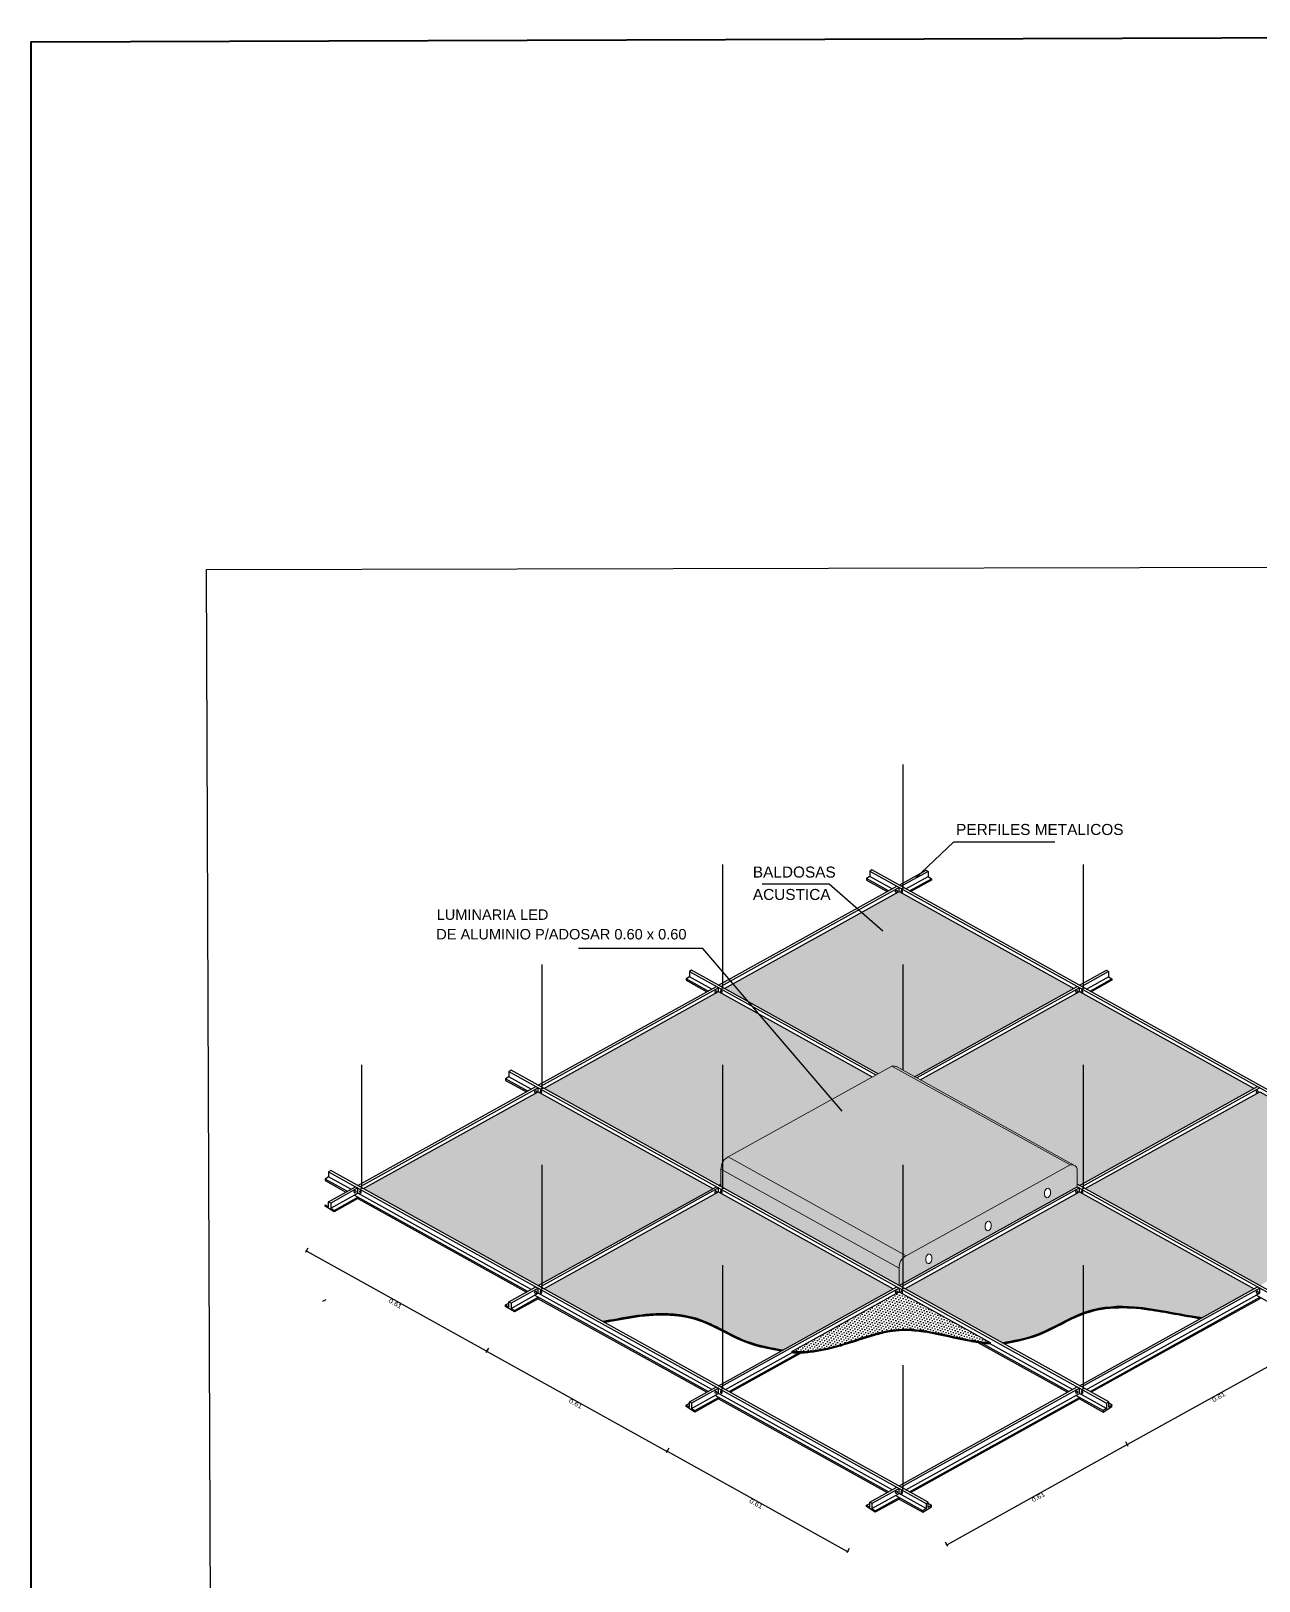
# Model space of a CAD drawing. Header units: inches. Extents: x 1693 to 10990, y 1878 to 5055.
# Drawn here: x 10488.2 to 10602, y 4135.8 to 4279.5 of the extents above; entities that cross this region are included whole.
import ezdxf

# ---------------------------------------------------------------- set-up
doc = ezdxf.new("R2010")
doc.units = ezdxf.units.IN
doc.header["$PDMODE"] = 1
doc.layers.add('ALUMINIO', color=7, linetype='Continuous', lineweight=30, true_color=0xd1d1d1)
doc.layers.add('CAJA DE ACOMETIDA', color=2, linetype='Continuous')
for name, color, linetype, lineweight in [('COTAS', 34, 'Continuous', 5), ('Luminaria', 9, 'Continuous', 9), ('MUROS-05', 7, 'Continuous', 40), ('Suspensores', 73, 'Continuous', 30)]:
    doc.layers.add(name, color=color, linetype=linetype, lineweight=lineweight)
doc.styles.add('A-2', font='arial.ttf')
doc.styles.add('ARIAL', font='arial.ttf', dxfattribs={"width": 1.2, "height": 0.4})
doc.styles.get("Standard").update_dxf_attribs({"font": 'arial.ttf'})
doc.dimstyles.new('COT-1-D', dxfattribs={"dimtxt": 0.18, "dimasz": 0.075, "dimexe": 0.1, "dimexo": 0.1, "dimgap": 0.09, "dimtad": 0, "dimdec": 3, "dimlfac": 0.5, "dimdsep": 46, "dimtxsty": 'A-2', "dimcen": 0.09, "dimclrd": 256, "dimclre": 256, "dimclrt": 256, "dimadec": 0, "dimazin": 0, "dimtfac": 1, "dimtdec": 4, "dimtofl": 0, "dimtmove": 2, "dimatfit": 3, "dimfxl": 1, "dimtolj": 1, "dimtzin": 0, "dimarcsym": 0})
doc.dimstyles.new('HUANDO', dxfattribs={"dimtxt": 0.08, "dimasz": 0.07, "dimexe": 0.07, "dimexo": 0.1, "dimgap": 0.05, "dimtad": 1, "dimzin": 4, "dimdsep": 46, "dimtxsty": 'Standard', "dimblk": 'ARCHTICK', "dimcen": 0, "dimclrd": 142, "dimclre": 142, "dimclrt": 44, "dimadec": 0, "dimazin": 0, "dimtfac": 1, "dimtix": 1, "dimtofl": 0, "dimtmove": 0, "dimatfit": 0, "dimfxl": 0.25, "dimfxlon": 1, "dimtolj": 1, "dimtzin": 0, "dimarcsym": 0})
pattern_1 = [(45, (7731.95104, 4262.665), (-0.084544768, 0.253634304), [0, -0.239128715])]
pattern_2 = [(90, (7731.95104, 4262.66499), (-0.0797095716, 0), [])]

# ---------------------------------------------------------------- blocks, each defined once
blk = doc.blocks.new('_Origin')
at = {"color": 0, "linetype": 'ByBlock', "lineweight": -2}
blk.add_line((0, 0), (-1, 0), dxfattribs=at)
blk.add_circle((0, 0), 0.5, dxfattribs=at)
blk = doc.blocks.new('*D657')
at = {"layer": 'COTAS', "color": 142, "lineweight": -2, "transparency": 16777216}
for p, q in [((10606.36, 4158), (10606.59, 4157.6)), ((10589.84, 4148.48), (10606.46, 4157.7)), ((10589.64, 4148.72), (10589.86, 4148.31))]:
    blk.add_line(p, q, dxfattribs=at)
at = {"layer": 'Defpoints', "color": 0, "transparency": 16777216}
for p in [(10604.7, 4161), (10606.52, 4157.73), (10587.97, 4151.72)]:
    blk.add_point(p, dxfattribs=at)
at = {"layer": 'COTAS', "color": 142, "lineweight": -2, "transparency": 16777216, "xscale": 0.0625, "yscale": 0.0625, "zscale": 0.0625}
for p, rotation in [((10606.52, 4157.73), 29.02659146103085), ((10589.79, 4148.44), 209.0265914610308)]:
    blk.add_blockref('_Origin', p, dxfattribs=dict(at, rotation=rotation))
at = {"layer": 'COTAS', "color": 44, "transparency": 16777216, "insert": (10598.28, 4152.85), "char_height": 0.4, "attachment_point": 5, "rotation": 29.0266, "style": 'ARIAL'}
blk.add_mtext('\\A1;0.61', dxfattribs=at)
blk = doc.blocks.new('*D654')
at = {"layer": 'COTAS', "color": 142, "lineweight": -2, "transparency": 16777216}
for p, q in [((10547.29, 4148.1), (10547.06, 4147.69)), ((10547.19, 4147.79), (10563.81, 4138.57)), ((10564.02, 4138.82), (10563.79, 4138.41))]:
    blk.add_line(p, q, dxfattribs=at)
at = {"layer": 'Defpoints', "color": 0, "transparency": 16777216}
for p in [(10549.3, 4151.72), (10566.03, 4142.44), (10563.86, 4138.54)]:
    blk.add_point(p, dxfattribs=at)
at = {"layer": 'COTAS', "color": 142, "lineweight": -2, "transparency": 16777216, "xscale": 0.0625, "yscale": 0.0625, "zscale": 0.0625}
for p, rotation in [((10547.14, 4147.82), 150.9734085389681), ((10563.86, 4138.54), 330.9734085389682)]:
    blk.add_blockref('_Origin', p, dxfattribs=dict(at, rotation=rotation))
at = {"layer": 'COTAS', "color": 44, "transparency": 16777216, "insert": (10555.37, 4142.95), "char_height": 0.4, "attachment_point": 5, "rotation": 330.9734, "style": 'ARIAL'}
blk.add_mtext('\\A1;0.61', dxfattribs=at)
blk = doc.blocks.new('*D646')
at = {"layer": 'COTAS', "color": 142, "lineweight": -2, "transparency": 16777216}
for p, q in [((10530.56, 4157.38), (10530.34, 4156.98)), ((10530.46, 4157.08), (10547.08, 4147.85)), ((10547.29, 4148.1), (10547.06, 4147.69))]:
    blk.add_line(p, q, dxfattribs=at)
at = {"layer": 'Defpoints', "color": 0, "transparency": 16777216}
for p in [(10532.57, 4161), (10549.3, 4151.72), (10547.14, 4147.82)]:
    blk.add_point(p, dxfattribs=at)
at = {"layer": 'COTAS', "color": 142, "lineweight": -2, "transparency": 16777216, "xscale": 0.0625, "yscale": 0.0625, "zscale": 0.0625}
for p, rotation in [((10530.41, 4157.11), 150.9734085389797), ((10547.14, 4147.82), 330.9734085389797)]:
    blk.add_blockref('_Origin', p, dxfattribs=dict(at, rotation=rotation))
at = {"layer": 'COTAS', "color": 44, "transparency": 16777216, "insert": (10538.64, 4152.23), "char_height": 0.4, "attachment_point": 5, "rotation": 330.9734, "style": 'ARIAL'}
blk.add_mtext('\\A1;0.61', dxfattribs=at)
blk = doc.blocks.new('*D647')
at = {"layer": 'COTAS', "color": 142, "lineweight": -2, "transparency": 16777216}
for p, q in [((10513.83, 4166.66), (10513.61, 4166.26)), ((10513.74, 4166.36), (10530.35, 4157.14)), ((10530.56, 4157.38), (10530.34, 4156.98))]:
    blk.add_line(p, q, dxfattribs=at)
at = {"layer": 'Defpoints', "color": 0, "transparency": 16777216}
for p in [(10515.84, 4170.28), (10532.57, 4161), (10530.41, 4157.11)]:
    blk.add_point(p, dxfattribs=at)
at = {"layer": 'COTAS', "color": 142, "lineweight": -2, "transparency": 16777216, "xscale": 0.0625, "yscale": 0.0625, "zscale": 0.0625}
for p, rotation in [((10513.68, 4166.39), 150.9734085389501), ((10530.41, 4157.11), 330.9734085389501)]:
    blk.add_blockref('_Origin', p, dxfattribs=dict(at, rotation=rotation))
at = {"layer": 'COTAS', "color": 44, "transparency": 16777216, "insert": (10521.92, 4161.51), "char_height": 0.4, "attachment_point": 5, "rotation": 330.9734, "style": 'ARIAL'}
blk.add_mtext('\\A1;0.61', dxfattribs=at)
blk = doc.blocks.new('*D648')
at = {"layer": 'COTAS', "color": 142, "lineweight": -2, "transparency": 16777216}
for p, q in [((10573.12, 4139.19), (10589.73, 4148.41)), ((10589.64, 4148.72), (10589.86, 4148.31)), ((10572.91, 4139.44), (10573.13, 4139.03))]:
    blk.add_line(p, q, dxfattribs=at)
at = {"layer": 'Defpoints', "color": 0, "transparency": 16777216}
for p in [(10587.97, 4151.72), (10589.79, 4148.44), (10571.25, 4142.43)]:
    blk.add_point(p, dxfattribs=at)
at = {"layer": 'COTAS', "color": 142, "lineweight": -2, "transparency": 16777216, "xscale": 0.0625, "yscale": 0.0625, "zscale": 0.0625}
for p, rotation in [((10589.79, 4148.44), 29.02659146100123), ((10573.06, 4139.16), 209.0265914610012)]:
    blk.add_blockref('_Origin', p, dxfattribs=dict(at, rotation=rotation))
at = {"layer": 'COTAS', "color": 44, "transparency": 16777216, "insert": (10581.55, 4143.57), "char_height": 0.4, "attachment_point": 5, "rotation": 29.0266, "style": 'ARIAL'}
blk.add_mtext('\\A1;0.61', dxfattribs=at)

msp = doc.modelspace()

# ---------------------------------------------------------------- hatches: boundary and pattern name
at = {"layer": 'ALUMINIO', "lineweight": 25, "true_color": 0xd7ebd2}
h = msp.add_hatch(dxfattribs=at)
h.set_pattern_fill('DOTS', color=254, scale=3.826059, angle=45, style=0)
h.set_pattern_definition(pattern_1)
h.paths.add_polyline_path([(10566.691, 4182.826), (10567.968, 4183.535), (10568, 4183.537), (10568.032, 4183.538), (10568.064, 4183.538), (10568.095, 4183.538), (10568.127, 4183.538), (10568.158, 4183.537), (10568.188, 4183.534), (10568.219, 4183.531), (10568.249, 4183.527), (10568.279, 4183.521), (10568.308, 4183.513), (10568.337, 4183.504), (10568.365, 4183.493), (10568.392, 4183.48), (10570.078, 4182.545), (10584.833, 4190.733), (10568.638, 4199.72), (10552.44, 4190.734)])
h = msp.add_hatch(dxfattribs=at)
h.set_pattern_fill('DOTS', color=254, scale=3.826059, angle=45, style=0)
h.set_pattern_definition(pattern_1)
h.paths.add_polyline_path([(10552.118, 4172.578), (10552.118, 4173.974), (10552.123, 4174.024), (10552.129, 4174.075), (10552.135, 4174.125), (10552.142, 4174.175), (10552.149, 4174.225), (10552.157, 4174.274), (10552.167, 4174.323), (10552.178, 4174.371), (10552.19, 4174.419), (10552.204, 4174.466), (10552.22, 4174.512), (10552.238, 4174.558), (10552.259, 4174.602), (10552.282, 4174.646), (10552.307, 4174.688), (10552.335, 4174.729), (10552.365, 4174.769), (10552.397, 4174.808), (10552.431, 4174.845), (10552.466, 4174.88), (10552.503, 4174.914), (10552.541, 4174.946), (10552.58, 4174.976), (10552.621, 4175.005), (10552.662, 4175.033), (10552.703, 4175.06), (10552.745, 4175.086), (10552.787, 4175.111), (10566.159, 4182.531), (10551.911, 4190.438), (10535.713, 4181.452), (10551.911, 4172.463)])
h = msp.add_hatch(dxfattribs=at)
h.set_pattern_fill('DOTS', color=254, scale=3.826059, angle=45, style=0)
h.set_pattern_definition([(45, (10570.60802, 4172.46348), (-0.0845448, 0.2536343), [0, -0.2391287])])
edge = h.paths.add_edge_path()
edge.add_line((10585.365, 4190.438), (10570.608, 4182.251))
edge.add_line((10570.608, 4182.251), (10584.912, 4174.313))
edge.add_spline(control_points=[(10584.912, 4174.313), (10584.983, 4174.276), (10585.097, 4174.173), (10585.139, 4174.035), (10585.158, 4173.974)], knot_values=[0.0134256, 0.0134256, 0.0134256, 0.0134256, 0.0209021, 0.0268722, 0.0268722, 0.0268722, 0.0268722], degree=3, periodic=0)
edge.add_line((10585.158, 4173.974), (10585.158, 4172.578))
edge.add_line((10585.158, 4172.578), (10585.365, 4172.463))
edge.add_line((10585.365, 4172.463), (10601.561, 4181.451))
edge.add_line((10601.561, 4181.451), (10585.365, 4190.438))
at = {"layer": 'ALUMINIO', "true_color": 0xd7ebd2}
h = msp.add_hatch(color=254, dxfattribs=at)
h.set_gradient(color1=(175, 182, 165), one_color=1, tint=1, name='HEMISPHERICAL')
h.paths.add_polyline_path([(10569.308, 4165.944), (10584.489, 4174.368), (10567.968, 4183.535), (10552.787, 4175.111)])
h = msp.add_hatch(color=254, dxfattribs=at)
h.set_gradient(color1=(147, 156, 134), color2=(220, 223, 216), rotation=45, one_color=1, tint=0.86, name='INVCYLINDER')
edge = h.paths.add_edge_path()
edge.add_spline(control_points=[(10568.392, 4183.48), (10568.39, 4183.482), (10568.262, 4183.546), (10568.114, 4183.541), (10567.968, 4183.535)], knot_values=[0, 0, 0, 0, 0.0002877, 0.0134256, 0.0134256, 0.0134256, 0.0134256], degree=3, periodic=0)
edge.add_line((10567.968, 4183.535), (10584.489, 4174.368))
edge.add_spline(control_points=[(10584.489, 4174.368), (10584.634, 4174.373), (10584.783, 4174.378), (10584.91, 4174.314), (10584.912, 4174.313)], knot_values=[0, 0, 0, 0, 0.0131379, 0.0134256, 0.0134256, 0.0134256, 0.0134256], degree=3, periodic=0)
edge.add_line((10584.912, 4174.313), (10568.392, 4183.48))
at = {"layer": 'ALUMINIO', "lineweight": 25, "true_color": 0xd7ebd2}
h = msp.add_hatch(dxfattribs=at)
h.set_pattern_fill('DOTS', color=254, scale=3.826059, angle=45, style=0)
h.set_pattern_definition(pattern_1)
h.paths.add_polyline_path([(10535.183, 4163.181), (10551.379, 4172.168), (10535.183, 4181.155), (10518.986, 4172.169)])
h = msp.add_hatch(dxfattribs=at)
h.set_pattern_fill('DOTS', color=254, scale=3.826059, angle=45, style=0)
h.set_pattern_definition(pattern_1)
h.paths.add_polyline_path([(10602.093, 4163.181), (10618.288, 4172.168), (10602.093, 4181.155), (10585.895, 4172.169)])
at = {"layer": 'ALUMINIO', "true_color": 0xd7ebd2}
h = msp.add_hatch(color=254, dxfattribs=at)
h.set_gradient(color1=(147, 156, 134), color2=(220, 223, 216), rotation=135, one_color=1, tint=0.86, name='CURVED')
edge = h.paths.add_edge_path()
edge.add_spline(control_points=[(10552.261, 4174.607), (10552.165, 4174.415), (10552.142, 4174.195), (10552.118, 4173.974)], knot_values=[0, 0, 0, 0, 0.0203275, 0.0203275, 0.0203275, 0.0203275], degree=3, periodic=0)
edge.add_line((10552.118, 4173.974), (10552.261, 4173.894))
edge.add_line((10552.261, 4173.894), (10552.261, 4174.607))
edge = h.paths.add_edge_path()
edge.add_line((10569.308, 4165.944), (10568.989, 4166.121))
edge.add_line((10568.989, 4166.121), (10568.989, 4165.715))
edge.add_spline(control_points=[(10568.989, 4165.715), (10569.012, 4165.738), (10569.112, 4165.825), (10569.223, 4165.893), (10569.308, 4165.944)], knot_values=[0.0311398, 0.0311398, 0.0311398, 0.0311398, 0.0341733, 0.0434519, 0.0434519, 0.0434519, 0.0434519], degree=3, periodic=0)
edge = h.paths.add_edge_path()
edge.add_spline(control_points=[(10552.787, 4175.111), (10552.703, 4175.06), (10552.498, 4174.935), (10552.33, 4174.741), (10552.263, 4174.611), (10552.261, 4174.607)], knot_values=[0.0203275, 0.0203275, 0.0203275, 0.0203275, 0.0296061, 0.0429601, 0.0434519, 0.0434519, 0.0434519, 0.0434519], degree=3, periodic=0)
edge.add_line((10552.261, 4174.607), (10552.261, 4173.894))
edge.add_line((10552.261, 4173.894), (10568.638, 4164.807))
edge.add_spline(control_points=[(10568.638, 4164.807), (10568.662, 4165.033), (10568.699, 4165.37), (10568.908, 4165.638), (10568.989, 4165.715)], knot_values=[0, 0, 0, 0, 0.0208193, 0.0311398, 0.0311398, 0.0311398, 0.0311398], degree=3, periodic=0)
edge.add_line((10568.989, 4165.715), (10568.989, 4166.121))
edge.add_line((10568.989, 4166.121), (10552.787, 4175.111))
h = msp.add_hatch(color=254, dxfattribs=at)
h.set_gradient(color1=(147, 156, 134), color2=(220, 223, 216), rotation=135, one_color=1, tint=0.86, name='HEMISPHERICAL')
h.paths.add_polyline_path([(10552.261, 4173.894), (10552.261, 4172.269), (10552.365, 4172.211, -0.3183099), (10552.381, 4172.203), (10568.638, 4163.181), (10568.638, 4164.807)], flags=17)
h.paths.add_polyline_path([(10552.261, 4173.894), (10552.261, 4172.269), (10552.365, 4172.211, -0.3183099), (10552.381, 4172.203), (10568.638, 4163.181), (10568.638, 4164.807)], flags=16)
h.paths.add_polyline_path([(10552.118, 4173.974), (10552.118, 4172.348), (10552.365, 4172.211, -0.3183099), (10552.381, 4172.203), (10568.638, 4163.181), (10568.638, 4164.807)])
h = msp.add_hatch(color=254, dxfattribs=at)
h.set_gradient(color1=(147, 156, 134), color2=(220, 223, 216), rotation=45, one_color=1, tint=0.86, name='INVHEMISPHERICAL')
edge = h.paths.add_edge_path()
edge.add_spline(control_points=[(10568.989, 4165.715), (10568.908, 4165.638), (10568.699, 4165.37), (10568.662, 4165.033), (10568.638, 4164.807)], knot_values=[0, 0, 0, 0, 0.0103204, 0.0311398, 0.0311398, 0.0311398, 0.0311398], degree=3, periodic=0)
edge.add_line((10568.638, 4164.807), (10568.638, 4163.181))
edge.add_line((10568.638, 4163.181), (10568.989, 4163.376))
edge.add_line((10568.989, 4163.376), (10568.989, 4165.715))
edge = h.paths.add_edge_path()
edge.add_line((10585.158, 4172.348), (10585.158, 4173.974))
edge.add_spline(control_points=[(10585.158, 4173.974), (10585.139, 4174.035), (10585.097, 4174.173), (10584.983, 4174.276), (10584.912, 4174.313)], knot_values=[0.0134256, 0.0134256, 0.0134256, 0.0134256, 0.0193957, 0.0268722, 0.0268722, 0.0268722, 0.0268722], degree=3, periodic=0)
edge.add_spline(control_points=[(10584.912, 4174.313), (10584.91, 4174.314), (10584.783, 4174.378), (10584.634, 4174.373), (10584.489, 4174.368)], knot_values=[0, 0, 0, 0, 0.0002877, 0.0134256, 0.0134256, 0.0134256, 0.0134256], degree=3, periodic=0)
edge.add_line((10584.489, 4174.368), (10569.308, 4165.944))
edge.add_spline(control_points=[(10569.308, 4165.944), (10569.281, 4165.928), (10569.255, 4165.912), (10569.229, 4165.896)], knot_values=[0.0405512, 0.0405512, 0.0405512, 0.0405512, 0.0434519, 0.0434519, 0.0434519, 0.0434519], degree=3, periodic=0)
edge.add_spline(control_points=[(10569.229, 4165.896), (10569.201, 4165.878), (10569.173, 4165.86), (10569.146, 4165.842)], knot_values=[0.0374577, 0.0374577, 0.0374577, 0.0374577, 0.0405512, 0.0405512, 0.0405512, 0.0405512], degree=3, periodic=0)
edge.add_spline(control_points=[(10569.146, 4165.842), (10569.123, 4165.825), (10569.099, 4165.809), (10569.076, 4165.791)], knot_values=[0.0347499, 0.0347499, 0.0347499, 0.0347499, 0.0374577, 0.0374577, 0.0374577, 0.0374577], degree=3, periodic=0)
edge.add_spline(control_points=[(10569.076, 4165.791), (10569.072, 4165.787), (10569.049, 4165.769), (10569.027, 4165.75), (10569.009, 4165.734)], knot_values=[0.0320251, 0.0320251, 0.0320251, 0.0320251, 0.0326016, 0.0347499, 0.0347499, 0.0347499, 0.0347499], degree=3, periodic=0)
edge.add_spline(control_points=[(10569.009, 4165.734), (10569.002, 4165.728), (10568.995, 4165.722), (10568.989, 4165.715)], knot_values=[0.0311398, 0.0311398, 0.0311398, 0.0311398, 0.0320251, 0.0320251, 0.0320251, 0.0320251], degree=3, periodic=0)
edge.add_line((10568.989, 4165.715), (10568.989, 4163.376))
edge.add_line((10568.989, 4163.376), (10585.158, 4172.348))
edge = h.paths.add_edge_path(flags=16)
edge.add_ellipse((10571.397, 4165.659), major_axis=(0.058, 0.442), ratio=0.6515115, start_angle=0, end_angle=360)
edge = h.paths.add_edge_path(flags=16)
edge.add_ellipse((10576.898, 4168.712), major_axis=(0.058, 0.442), ratio=0.6515115, start_angle=0, end_angle=360)
edge = h.paths.add_edge_path(flags=16)
edge.add_ellipse((10582.4, 4171.765), major_axis=(0.058, 0.442), ratio=0.6515115, start_angle=0, end_angle=360)
at = {"layer": 'ALUMINIO', "lineweight": 25, "true_color": 0xd7ebd2}
h = msp.add_hatch(dxfattribs=at)
h.set_pattern_fill('DOTS', color=254, scale=3.826059, angle=45, style=0)
h.set_pattern_definition(pattern_1)
edge = h.paths.add_edge_path()
edge.add_spline(control_points=[(10541.193, 4159.846), (10541.628, 4159.923), (10543.077, 4160.189), (10545.951, 4160.703), (10550.355, 4160.461), (10553.985, 4157.879), (10556.794, 4157.382), (10557.851, 4157.195)], knot_values=[0, 0, 0, 0, 0.0414441, 0.1383205, 0.2756837, 0.4419279, 0.5422055, 0.5422055, 0.5422055, 0.5422055], degree=3, periodic=0)
edge.add_line((10557.851, 4157.195), (10568.106, 4162.886))
edge.add_line((10568.106, 4162.886), (10551.911, 4171.873))
edge.add_line((10551.911, 4171.873), (10535.713, 4162.887))
edge.add_line((10535.713, 4162.887), (10541.193, 4159.846))
h = msp.add_hatch(dxfattribs=at)
h.set_pattern_fill('DOTS', color=254, scale=3.826059, angle=45, style=0)
h.set_pattern_definition([(45, (10569.1679, 4157.8906), (-0.0845448, 0.2536343), [0, -0.2391287])])
edge = h.paths.add_edge_path()
edge.add_line((10569.168, 4162.887), (10578.172, 4157.891))
edge.add_spline(control_points=[(10578.172, 4157.891), (10579.229, 4158.078), (10582.038, 4158.574), (10585.668, 4161.157), (10590.072, 4161.399), (10593.586, 4160.77), (10595.683, 4160.381), (10596.767, 4160.226)], knot_values=[0, 0, 0, 0, 0.1002776, 0.2665218, 0.403885, 0.5007614, 0.6036308, 0.6036308, 0.6036308, 0.6036308], degree=3, periodic=0)
edge.add_line((10596.767, 4160.226), (10601.561, 4162.886))
edge.add_line((10601.561, 4162.886), (10585.365, 4171.873))
edge.add_line((10585.365, 4171.873), (10569.168, 4162.887))
h = msp.add_hatch(dxfattribs=at)
h.set_pattern_fill('DOTS', color=254, scale=3.826059, angle=45, style=0)
h.set_pattern_definition(pattern_1)
h.paths.add_polyline_path([(10577.027, 4157.912), (10577.075, 4157.909), (10568.636, 4162.592), (10558.708, 4157.082), (10558.759, 4157.078), (10558.902, 4157.07), (10559.044, 4157.064), (10559.187, 4157.061), (10559.331, 4157.06), (10559.474, 4157.062), (10559.618, 4157.065), (10559.762, 4157.071), (10559.906, 4157.079), (10560.05, 4157.089), (10560.195, 4157.102), (10560.34, 4157.116), (10560.485, 4157.132), (10560.63, 4157.15), (10560.775, 4157.17), (10560.92, 4157.191), (10561.065, 4157.215), (10561.21, 4157.24), (10561.356, 4157.266), (10561.501, 4157.294), (10561.647, 4157.324), (10561.792, 4157.355), (10561.938, 4157.387), (10562.083, 4157.42), (10562.229, 4157.455), (10562.374, 4157.491), (10562.519, 4157.528), (10562.664, 4157.566), (10562.809, 4157.605), (10562.954, 4157.645), (10563.099, 4157.686), (10563.244, 4157.728), (10563.388, 4157.771), (10563.533, 4157.814), (10563.677, 4157.858), (10563.821, 4157.902), (10563.964, 4157.947), (10564.108, 4157.993), (10564.251, 4158.039), (10564.394, 4158.085), (10564.536, 4158.131), (10564.679, 4158.178), (10564.821, 4158.225), (10564.963, 4158.271), (10565.105, 4158.318), (10565.247, 4158.364), (10565.388, 4158.41), (10565.529, 4158.455), (10565.671, 4158.5), (10565.812, 4158.544), (10565.953, 4158.587), (10566.093, 4158.63), (10566.234, 4158.672), (10566.375, 4158.712), (10566.515, 4158.751), (10566.656, 4158.79), (10566.797, 4158.826), (10566.937, 4158.862), (10567.078, 4158.896), (10567.218, 4158.928), (10567.359, 4158.958), (10567.499, 4158.987), (10567.64, 4159.014), (10567.781, 4159.038), (10567.921, 4159.061), (10568.062, 4159.081), (10568.203, 4159.099), (10568.344, 4159.115), (10568.485, 4159.128), (10568.627, 4159.138), (10568.768, 4159.146), (10568.91, 4159.152), (10569.051, 4159.155), (10569.193, 4159.156), (10569.335, 4159.155), (10569.477, 4159.152), (10569.619, 4159.147), (10569.762, 4159.14), (10569.904, 4159.131), (10570.047, 4159.12), (10570.19, 4159.107), (10570.332, 4159.093), (10570.475, 4159.077), (10570.618, 4159.059), (10570.762, 4159.041), (10570.905, 4159.02), (10571.048, 4158.999), (10571.192, 4158.976), (10571.336, 4158.952), (10571.48, 4158.927), (10571.624, 4158.902), (10571.768, 4158.875), (10571.912, 4158.847), (10572.056, 4158.819), (10572.2, 4158.789), (10572.345, 4158.76), (10572.49, 4158.729), (10572.634, 4158.698), (10572.779, 4158.667), (10572.924, 4158.635), (10573.069, 4158.604), (10573.215, 4158.571), (10573.36, 4158.539), (10573.505, 4158.507), (10573.651, 4158.475), (10573.797, 4158.443), (10573.942, 4158.411), (10574.088, 4158.379), (10574.234, 4158.348), (10574.38, 4158.317), (10574.526, 4158.287), (10574.673, 4158.257), (10574.819, 4158.227), (10574.966, 4158.199), (10575.112, 4158.171), (10575.259, 4158.144), (10575.406, 4158.118), (10575.553, 4158.093), (10575.7, 4158.069), (10575.847, 4158.046), (10575.994, 4158.024), (10576.142, 4158.004), (10576.289, 4157.985), (10576.437, 4157.967), (10576.584, 4157.951), (10576.732, 4157.936), (10576.879, 4157.923)])
at = {"layer": 'ALUMINIO', "true_color": 0xd7ebd2}
h = msp.add_hatch(dxfattribs=at)
h.set_pattern_fill('LINE', color=254, scale=0.637677, angle=90, style=0)
h.set_pattern_definition(pattern_2)
edge = h.paths.add_edge_path()
edge.add_spline(control_points=[(10585.716, 4160.678), (10584.196, 4160.113), (10581.9, 4158.55), (10579.229, 4158.078), (10578.172, 4157.891)], knot_values=[0, 0, 0, 0, 0.1531004, 0.253378, 0.253378, 0.253378, 0.253378], degree=3, periodic=0)
edge.add_line((10578.172, 4157.891), (10578.344, 4157.795))
edge.add_spline(control_points=[(10578.344, 4157.795), (10579.592, 4158.018), (10580.846, 4158.271), (10583.217, 4159.303), (10584.351, 4160.005), (10585.605, 4160.503), (10585.66, 4160.524), (10585.716, 4160.545)], knot_values=[0.0047543, 0.0047543, 0.0047543, 0.0047543, 0.1231213, 0.1231213, 0.2462426, 0.2462426, 0.251901, 0.251901, 0.251901, 0.251901], degree=3, periodic=0)
edge.add_line((10585.716, 4160.545), (10585.716, 4160.678))
edge = h.paths.add_edge_path()
edge.add_spline(control_points=[(10585.716, 4160.545), (10587.613, 4161.25), (10589.745, 4161.246), (10593.372, 4160.715), (10594.975, 4160.373), (10596.593, 4160.129)], knot_values=[0.251901, 0.251901, 0.251901, 0.251901, 0.4453489, 0.4453489, 0.5986471, 0.5986471, 0.5986471, 0.5986471], degree=3, periodic=0)
edge.add_line((10596.593, 4160.129), (10596.767, 4160.226))
edge.add_spline(control_points=[(10596.767, 4160.226), (10595.683, 4160.381), (10593.586, 4160.77), (10590.072, 4161.399), (10587.351, 4161.249), (10585.846, 4160.726), (10585.716, 4160.678)], knot_values=[0.253378, 0.253378, 0.253378, 0.253378, 0.3562474, 0.4531238, 0.590487, 0.6036308, 0.6036308, 0.6036308, 0.6036308], degree=3, periodic=0)
edge.add_line((10585.716, 4160.678), (10585.716, 4160.545))
h = msp.add_hatch(dxfattribs=at)
h.set_pattern_fill('LINE', color=254, scale=0.637677, angle=90, style=0)
h.set_pattern_definition(pattern_2)
edge = h.paths.add_edge_path()
edge.add_spline(control_points=[(10552.261, 4159.082), (10551.495, 4159.476), (10549.413, 4160.513), (10545.951, 4160.703), (10543.077, 4160.189), (10541.628, 4159.923), (10541.193, 4159.846)], knot_values=[0.1859475, 0.1859475, 0.1859475, 0.1859475, 0.2665218, 0.403885, 0.5007614, 0.5422055, 0.5422055, 0.5422055, 0.5422055], degree=3, periodic=0)
edge.add_line((10541.193, 4159.846), (10541.352, 4159.758))
edge.add_spline(control_points=[(10541.352, 4159.758), (10542.322, 4159.932), (10543.288, 4160.113), (10546.337, 4160.559), (10548.534, 4160.555), (10551.079, 4159.545), (10551.67, 4159.246), (10552.261, 4158.942)], knot_values=[0.1839484, 0.1839484, 0.1839484, 0.1839484, 0.2763399, 0.2763399, 0.4754462, 0.4754462, 0.5377404, 0.5377404, 0.5377404, 0.5377404], degree=3, periodic=0)
edge.add_line((10552.261, 4158.942), (10552.261, 4159.082))
edge = h.paths.add_edge_path()
edge.add_spline(control_points=[(10557.851, 4157.195), (10556.794, 4157.382), (10554.834, 4157.729), (10553.076, 4158.663), (10552.261, 4159.082)], knot_values=[0, 0, 0, 0, 0.1002776, 0.1859475, 0.1859475, 0.1859475, 0.1859475], degree=3, periodic=0)
edge.add_line((10552.261, 4159.082), (10552.261, 4158.942))
edge.add_spline(control_points=[(10552.261, 4158.942), (10552.839, 4158.644), (10553.418, 4158.341), (10555.177, 4157.576), (10556.431, 4157.323), (10557.679, 4157.1)], knot_values=[0.0047543, 0.0047543, 0.0047543, 0.0047543, 0.0655814, 0.0655814, 0.1839484, 0.1839484, 0.1839484, 0.1839484], degree=3, periodic=0)
edge.add_line((10557.679, 4157.1), (10557.851, 4157.195))
h = msp.add_hatch(dxfattribs=at)
h.set_pattern_fill('LINE', color=254, scale=0.637677, angle=90, style=0)
h.set_pattern_definition(pattern_2)
edge = h.paths.add_edge_path()
edge.add_spline(control_points=[(10558.708, 4156.967), (10558.812, 4156.96), (10558.916, 4156.954), (10559.464, 4156.935), (10559.911, 4156.955), (10561.255, 4157.097), (10562.156, 4157.301), (10563.615, 4157.713), (10564.178, 4157.893), (10565.289, 4158.258), (10565.838, 4158.44), (10566.853, 4158.729), (10567.318, 4158.844), (10568.163, 4158.987), (10568.541, 4159.026), (10569.303, 4159.049), (10569.686, 4159.035), (10570.842, 4158.937), (10571.621, 4158.795), (10573.242, 4158.454), (10574.085, 4158.252), (10575.511, 4157.977), (10576.09, 4157.883), (10576.805, 4157.814), (10576.94, 4157.803), (10577.075, 4157.794)], knot_values=[8.6707352, 8.6707352, 8.6707352, 8.6707352, 9.1644365, 9.1644365, 11.2674789, 11.2674789, 15.4735639, 15.4735639, 18.15261, 18.15261, 20.8316562, 20.8316562, 23.1304714, 23.1304714, 25.0017108, 25.0017108, 26.8729502, 26.8729502, 30.615429, 30.615429, 34.5862735, 34.5862735, 37.2661473, 37.2661473, 37.8884997, 37.8884997, 37.8884997, 37.8884997], degree=3, periodic=0)
edge.add_line((10577.075, 4157.794), (10577.075, 4157.909))
edge.add_spline(control_points=[(10577.075, 4157.909), (10576.752, 4157.93), (10573.808, 4158.243), (10569.469, 4159.911), (10563.85, 4157.819), (10560.495, 4156.95), (10558.708, 4157.082)], knot_values=[8.6573218, 8.6573218, 8.6573218, 8.6573218, 10.1636287, 22.3371397, 29.2477883, 37.8768133, 37.8768133, 37.8768133, 37.8768133], degree=3, periodic=0)
edge.add_line((10558.708, 4157.082), (10558.708, 4156.967))

# ---------------------------------------------------------------- linework, layer by layer
at = {"layer": 'ALUMINIO', "color": 9, "true_color": 0xc7c8ca, "elevation": 198180.461}
for points in [[(10565.928, 4201.584), (10565.928, 4201.1), (10565.616, 4200.902), (10565.616, 4200.771), (10567.542, 4199.702)], [(10565.928, 4201.584), (10621.336, 4170.837), (10621.53, 4170.96), (10566.122, 4201.706), (10565.928, 4201.584)], [(10567.994, 4199.953), (10565.928, 4201.1)], [(10568.638, 4200.31), (10571.144, 4201.701), (10571.337, 4201.578)], [(10571.337, 4201.578), (10568.845, 4200.195)], [(10569.282, 4199.953), (10571.337, 4201.094)], [(10571.337, 4201.578), (10571.337, 4201.094), (10571.65, 4200.897), (10571.65, 4200.766), (10569.734, 4199.702)], [(10551.911, 4191.028), (10568.431, 4200.195)], [(10568.638, 4200.08), (10552.118, 4190.913)], [(10552.44, 4190.734), (10568.638, 4199.72), (10584.833, 4190.733)], [(10567.66, 4199.768), (10565.616, 4200.902)], [(10568.638, 4199.72), (10568.638, 4200.08)], [(10569.616, 4199.768), (10571.65, 4200.897)], [(10566.691, 4182.826), (10549.395, 4192.424), (10549.201, 4192.302)], [(10585.365, 4191.028), (10587.871, 4192.418), (10588.065, 4192.296)], [(10549.201, 4192.302), (10549.201, 4191.817), (10548.889, 4191.62), (10548.889, 4191.489), (10550.815, 4190.42)], [(10550.933, 4190.486), (10548.889, 4191.62)], [(10549.201, 4192.302), (10566.483, 4182.711)], [(10551.267, 4190.671), (10549.201, 4191.817)], [(10588.065, 4192.296), (10585.573, 4190.913)], [(10586.009, 4190.671), (10588.065, 4191.812)], [(10586.343, 4190.486), (10588.377, 4191.614)], [(10588.065, 4192.296), (10588.065, 4191.812), (10588.377, 4191.614), (10588.377, 4191.483), (10586.461, 4190.42)], [(10535.183, 4181.746), (10551.703, 4190.913)], [(10551.911, 4190.798), (10535.39, 4181.631)], [(10535.713, 4181.452), (10551.911, 4190.438), (10566.159, 4182.531)], [(10551.911, 4190.438), (10551.911, 4190.798)], [(10570.078, 4182.545), (10585.158, 4190.913)], [(10585.365, 4190.798), (10570.285, 4182.43)], [(10570.608, 4182.251), (10585.365, 4190.438), (10601.561, 4181.451)], [(10585.365, 4190.438), (10585.365, 4190.798)], [(10532.474, 4183.019), (10532.474, 4182.535), (10532.161, 4182.338), (10532.161, 4182.207), (10534.087, 4181.138)], [(10534.206, 4181.203), (10532.161, 4182.338)], [(10532.474, 4183.019), (10587.881, 4152.273), (10588.075, 4152.395), (10532.667, 4183.142), (10532.474, 4183.019)], [(10534.539, 4181.389), (10532.474, 4182.535)], [(10518.456, 4172.463), (10534.976, 4181.631)], [(10535.183, 4181.516), (10518.663, 4172.348)], [(10518.986, 4172.169), (10535.183, 4181.155), (10551.379, 4172.168)], [(10535.183, 4181.155), (10535.183, 4181.516)], [(10585.365, 4172.463), (10601.886, 4181.631)], [(10602.093, 4181.516), (10585.573, 4172.348)], [(10585.895, 4172.169), (10602.093, 4181.155), (10618.288, 4172.168)], [(10515.746, 4173.737), (10515.746, 4173.253), (10515.434, 4173.055), (10515.434, 4172.924), (10517.36, 4171.855)], [(10515.746, 4173.737), (10571.154, 4142.991), (10571.348, 4143.113), (10515.94, 4173.86), (10515.746, 4173.737)], [(10517.478, 4171.921), (10515.434, 4173.055)], [(10517.812, 4172.106), (10515.746, 4173.253)], [(10518.456, 4172.234), (10515.94, 4170.837), (10515.746, 4170.96), (10518.249, 4172.348)], [(10535.183, 4163.181), (10551.703, 4172.348)], [(10551.911, 4172.463), (10552.118, 4172.578)], [(10568.638, 4163.181), (10585.158, 4172.348)], [(10585.158, 4172.348), (10604.609, 4161.555), (10604.802, 4161.678), (10585.158, 4172.578)], [(10515.94, 4170.837), (10515.94, 4170.353), (10516.252, 4170.156), (10516.252, 4170.025), (10515.434, 4170.541), (10515.434, 4170.673), (10515.746, 4170.475), (10515.746, 4170.96)], [(10515.94, 4170.353), (10518.456, 4171.749), (10518.456, 4172.234)], [(10516.252, 4170.156), (10518.456, 4171.379)], [(10518.456, 4171.379), (10518.456, 4171.247), (10516.252, 4170.025)], [(10534.206, 4162.639), (10518.122, 4171.564)], [(10534.539, 4162.824), (10518.456, 4171.749)], [(10518.456, 4171.247), (10534.087, 4162.573)], [(10551.911, 4172.234), (10535.39, 4163.066)], [(10535.713, 4162.887), (10551.911, 4171.873), (10568.106, 4162.886)], [(10551.911, 4171.873), (10551.911, 4172.234)], [(10585.365, 4172.234), (10568.845, 4163.066)], [(10569.168, 4162.887), (10585.365, 4171.873), (10601.561, 4162.886)], [(10585.365, 4171.873), (10585.365, 4172.234)], [(10535.183, 4162.951), (10532.667, 4161.555), (10532.474, 4161.678), (10534.976, 4163.066)], [(10532.667, 4161.071), (10535.183, 4162.467), (10535.183, 4162.951)], [(10550.933, 4153.356), (10534.849, 4162.281)], [(10551.267, 4153.542), (10535.183, 4162.467)], [(10551.911, 4153.899), (10568.431, 4163.066)], [(10568.638, 4162.951), (10552.118, 4153.784)], [(10558.708, 4157.082), (10568.638, 4162.591), (10577.075, 4157.909)], [(10568.638, 4162.951), (10568.638, 4162.591)], [(10585.365, 4153.899), (10601.886, 4163.066)], [(10602.093, 4162.951), (10585.573, 4153.784)], [(10586.009, 4153.542), (10602.093, 4162.467), (10602.093, 4162.951)], [(10604.296, 4160.874), (10601.759, 4162.281)], [(10515.222, 4161.735), (10515.534, 4161.908)], [(10532.667, 4161.555), (10532.667, 4161.071), (10532.98, 4160.874), (10532.98, 4160.742), (10532.161, 4161.259), (10532.161, 4161.39), (10532.474, 4161.193), (10532.474, 4161.678)], [(10532.161, 4161.39), (10532.474, 4161.564)], [(10532.98, 4160.874), (10535.183, 4162.096)], [(10535.183, 4162.096), (10535.183, 4161.965), (10532.98, 4160.742)], [(10535.183, 4161.965), (10550.815, 4153.291)], [(10586.343, 4153.356), (10602.093, 4162.096), (10602.093, 4161.965), (10586.461, 4153.291)], [(10575.932, 4157.917), (10584.27, 4153.291)], [(10552.554, 4153.542), (10558.725, 4156.966)], [(10552.888, 4153.356), (10559.356, 4156.946)], [(10559.6, 4156.95), (10553.006, 4153.291)], [(10558.708, 4157.082), (10558.708, 4156.967)], [(10584.388, 4153.356), (10576.245, 4157.875)], [(10577.075, 4157.909), (10577.075, 4157.794)], [(10584.722, 4153.542), (10577.075, 4157.785)], [(10551.911, 4153.669), (10549.395, 4152.273), (10549.201, 4152.395), (10551.703, 4153.784)], [(10549.395, 4151.788), (10551.911, 4153.184), (10551.911, 4153.669)], [(10568.638, 4144.617), (10585.158, 4153.784)], [(10585.365, 4153.669), (10568.845, 4144.502)], [(10569.282, 4144.259), (10585.365, 4153.184), (10585.365, 4153.669)], [(10549.395, 4152.273), (10549.395, 4151.788), (10549.707, 4151.591), (10549.707, 4151.46), (10548.889, 4151.977), (10548.889, 4152.108), (10549.201, 4151.911), (10549.201, 4152.395)], [(10548.889, 4152.108), (10549.201, 4152.281)], [(10549.707, 4151.591), (10551.911, 4152.814)], [(10551.911, 4152.814), (10551.911, 4152.683), (10549.707, 4151.46)], [(10567.66, 4144.074), (10551.577, 4152.999)], [(10567.994, 4144.259), (10551.911, 4153.184)], [(10551.911, 4152.683), (10567.542, 4144.009)], [(10569.616, 4144.074), (10585.365, 4152.814), (10585.365, 4152.683), (10569.734, 4144.009)], [(10587.569, 4151.591), (10585.032, 4152.999)], [(10587.881, 4151.788), (10585.365, 4153.184)], [(10585.365, 4152.683), (10587.569, 4151.46)], [(10587.881, 4152.273), (10587.881, 4151.788), (10587.569, 4151.591), (10587.569, 4151.46), (10588.377, 4151.972), (10588.387, 4152.108), (10588.075, 4151.911), (10588.075, 4152.395)], [(10588.387, 4152.108), (10588.075, 4152.281)], [(10568.638, 4144.387), (10566.122, 4142.991), (10565.928, 4143.113), (10568.431, 4144.502)], [(10566.122, 4142.506), (10568.638, 4143.902), (10568.638, 4144.387)], [(10570.841, 4142.309), (10568.304, 4143.717)], [(10571.154, 4142.506), (10568.638, 4143.902)], [(10566.122, 4142.991), (10566.122, 4142.506), (10566.435, 4142.309), (10566.435, 4142.178), (10565.616, 4142.695), (10565.616, 4142.826), (10565.928, 4142.628), (10565.928, 4143.113)], [(10565.616, 4142.826), (10565.928, 4142.999)], [(10566.435, 4142.309), (10568.638, 4143.532)], [(10568.638, 4143.532), (10568.638, 4143.401), (10566.435, 4142.178)], [(10568.638, 4143.401), (10570.841, 4142.178)], [(10571.154, 4142.991), (10571.154, 4142.506), (10570.841, 4142.309), (10570.841, 4142.178), (10571.65, 4142.69), (10571.66, 4142.826), (10571.348, 4142.628), (10571.348, 4143.113)], [(10571.66, 4142.826), (10571.348, 4142.999)]]:
    msp.add_lwpolyline(points, dxfattribs=at)
at = {"layer": 'ALUMINIO'}
for centre in [(10568.391, 4199.711, 198180.461), (10551.664, 4190.428, 198180.461), (10585.119, 4190.428, 198180.461), (10534.936, 4181.146, 198180.461), (10601.846, 4181.146, 198180.461), (10518.209, 4171.864, 198180.461), (10551.664, 4171.864, 198180.461), (10585.119, 4171.864, 198180.461), (10534.936, 4162.582, 198180.461), (10568.391, 4162.582, 198180.461), (10601.846, 4162.582, 198180.461), (10551.664, 4153.299, 198180.461), (10585.119, 4153.299, 198180.461), (10568.391, 4144.017, 198180.461)]:
    msp.add_ellipse(centre, major_axis=(-0.012, -0.12), ratio=0.655371, start_param=-1.5707963, end_param=4.712389, dxfattribs=at)
at = {"layer": 'ALUMINIO', "extrusion": (0, 0, -1)}
for centre in [(10568.885, 4199.711, 198180.461), (10552.157, 4190.428, 198180.461), (10585.612, 4190.428, 198180.461), (10535.43, 4181.146, 198180.461), (10518.703, 4171.864, 198180.461), (10552.157, 4171.864, 198180.461), (10585.612, 4171.864, 198180.461), (10535.43, 4162.582, 198180.461), (10568.885, 4162.582, 198180.461), (10552.157, 4153.299, 198180.461), (10585.612, 4153.299, 198180.461), (10568.885, 4144.017, 198180.461)]:
    msp.add_ellipse(centre, major_axis=(0.012, -0.12), ratio=0.655371, start_param=-1.5707963, end_param=4.712389, dxfattribs=at)
at = {"layer": 'ALUMINIO', "color": 254, "true_color": 0xd7ebd2}
for points, knots in [([(10578.172, 4157.891, 198180.461), (10579.229, 4158.078, 198180.461), (10582.038, 4158.574, 198180.461), (10585.668, 4161.157, 198180.461), (10590.072, 4161.399, 198180.461), (10593.586, 4160.77, 198180.461), (10595.683, 4160.381, 198180.461), (10596.767, 4160.226, 198180.461)], [0, 0, 0, 0, 0.10027762, 0.26652184, 0.403885, 0.5007614, 0.60363076, 0.60363076, 0.60363076, 0.60363076]), ([(10578.344, 4157.795, 198180.461), (10579.592, 4158.018, 198180.461), (10580.846, 4158.271, 198180.461), (10583.217, 4159.303, 198180.461), (10584.351, 4160.005, 198180.461), (10587.489, 4161.25, 198180.461), (10589.686, 4161.254, 198180.461), (10593.372, 4160.715, 198180.461), (10594.975, 4160.373, 198180.461), (10596.593, 4160.129, 198180.461)], [0.00475429, 0.00475429, 0.00475429, 0.00475429, 0.12312131, 0.12312131, 0.24624261, 0.24624261, 0.44534889, 0.44534889, 0.59864706, 0.59864706, 0.59864706, 0.59864706]), ([(10557.851, 4157.195, 198180.461), (10556.794, 4157.382, 198180.461), (10553.985, 4157.879, 198180.461), (10550.355, 4160.461, 198180.461), (10545.951, 4160.703, 198180.461), (10543.077, 4160.189, 198180.461), (10541.628, 4159.923, 198180.461), (10541.193, 4159.846, 198180.461)], [0, 0, 0, 0, 0.10027762, 0.26652184, 0.403885, 0.5007614, 0.5422055, 0.5422055, 0.5422055, 0.5422055]), ([(10557.679, 4157.1, 198180.461), (10556.431, 4157.323, 198180.461), (10555.177, 4157.576, 198180.461), (10552.806, 4158.608, 198180.461), (10551.672, 4159.31, 198180.461), (10548.534, 4160.555, 198180.461), (10546.337, 4160.559, 198180.461), (10543.288, 4160.113, 198180.461), (10542.322, 4159.932, 198180.461), (10541.352, 4159.758, 198180.461)], [0.00475429, 0.00475429, 0.00475429, 0.00475429, 0.12312131, 0.12312131, 0.24624261, 0.24624261, 0.44534889, 0.44534889, 0.53774037, 0.53774037, 0.53774037, 0.53774037]), ([(10558.708, 4157.082, 198180.461), (10560.495, 4156.95, 198180.461), (10563.85, 4157.819, 198180.461), (10569.469, 4159.911, 198180.461), (10573.808, 4158.243, 198180.461), (10576.752, 4157.93, 198180.461), (10577.075, 4157.909, 198180.461)], [8.6573218, 8.6573218, 8.6573218, 8.6573218, 17.2863468, 24.1969953, 36.3705063, 37.8768133, 37.8768133, 37.8768133, 37.8768133]), ([(10558.708, 4156.967, 198180.461), (10558.812, 4156.96, 198180.461), (10558.916, 4156.954, 198180.461), (10559.464, 4156.935, 198180.461), (10559.911, 4156.955, 198180.461), (10561.255, 4157.097, 198180.461), (10562.156, 4157.301, 198180.461), (10563.615, 4157.713, 198180.461), (10564.178, 4157.893, 198180.461), (10565.289, 4158.258, 198180.461), (10565.838, 4158.44, 198180.461), (10566.853, 4158.729, 198180.461), (10567.318, 4158.844, 198180.461), (10568.163, 4158.987, 198180.461), (10568.541, 4159.026, 198180.461), (10569.303, 4159.049, 198180.461), (10569.686, 4159.035, 198180.461), (10570.842, 4158.937, 198180.461), (10571.621, 4158.795, 198180.461), (10573.242, 4158.454, 198180.461), (10574.085, 4158.252, 198180.461), (10575.511, 4157.977, 198180.461), (10576.09, 4157.883, 198180.461), (10576.805, 4157.814, 198180.461), (10576.94, 4157.803, 198180.461), (10577.075, 4157.794, 198180.461)], [8.6707352, 8.6707352, 8.6707352, 8.6707352, 9.1644365, 9.1644365, 11.2674789, 11.2674789, 15.4735639, 15.4735639, 18.15261, 18.15261, 20.8316562, 20.8316562, 23.1304714, 23.1304714, 25.0017108, 25.0017108, 26.8729502, 26.8729502, 30.615429, 30.615429, 34.5862735, 34.5862735, 37.2661473, 37.2661473, 37.8884997, 37.8884997, 37.8884997, 37.8884997])]:
    msp.add_open_spline(points, degree=3, knots=knots, dxfattribs=at)
at = {"layer": 'CAJA DE ACOMETIDA', "color": 4, "elevation": 99090.231}
msp.add_lwpolyline([(10504.429, 4229.572), (10763.934, 4230.127), (10763.365, 3900.701), (10505.685, 3900.15)], close=True, dxfattribs=at)
at = {"layer": 'Luminaria', "elevation": 198180.461}
for points in [[(10552.787, 4175.111), (10567.968, 4183.535)], [(10584.489, 4174.368), (10567.968, 4183.535)], [(10584.912, 4174.313), (10568.392, 4183.48)], [(10568.638, 4164.807), (10552.118, 4173.974)], [(10552.118, 4172.348), (10552.118, 4173.974)], [(10569.308, 4165.944), (10552.787, 4175.111)], [(10569.308, 4165.944), (10584.489, 4174.368)], [(10585.158, 4172.348), (10585.158, 4173.974)], [(10568.638, 4163.181), (10568.638, 4164.807)]]:
    msp.add_lwpolyline(points, dxfattribs=at)
at = {"layer": 'Luminaria'}
for centre in [(10582.4, 4171.765, 198180.461), (10576.898, 4168.712, 198180.461), (10571.397, 4165.659, 198180.461)]:
    msp.add_ellipse(centre, major_axis=(0.058, 0.442), ratio=0.6515115, start_param=-4.712389, end_param=1.5707963, dxfattribs=at)
msp.add_open_spline([(10567.968, 4183.535, 198180.461), (10568.114, 4183.541, 198180.461), (10568.271, 4183.546, 198180.461), (10568.404, 4183.474, 198180.461), (10568.414, 4183.468, 198180.461)], degree=3, knots=[0, 0, 0, 0, 0.013137899, 0.014214619, 0.014214619, 0.014214619, 0.014214619], dxfattribs=at)
for points in [[(10552.118, 4173.974, 198180.461), (10552.268, 4174.62, 198180.461), (10552.542, 4174.947, 198180.461), (10552.787, 4175.111, 198180.461)], [(10584.489, 4174.368, 198180.461), (10584.904, 4174.317, 198180.461), (10585.088, 4174.151, 198180.461), (10585.158, 4173.974, 198180.461)], [(10568.638, 4164.807, 198180.461), (10568.788, 4165.453, 198180.461), (10569.062, 4165.779, 198180.461), (10569.308, 4165.944, 198180.461)]]:
    msp.add_spline(points, degree=3, dxfattribs=at)
at = {"layer": 'MUROS-05', "color": 4}
msp.add_lwpolyline([(10782.515, 3880.672), (10488.155, 3879.666), (10488.174, 4278.462), (10782.515, 4279.474)], close=True, dxfattribs=at)
at = {"layer": 'Suspensores', "elevation": 198180.461}
for points in [[(10568.989, 4211.496), (10568.989, 4200.123)], [(10552.261, 4202.214), (10552.261, 4190.841)], [(10585.716, 4202.214), (10585.716, 4190.841)], [(10535.534, 4192.932), (10535.534, 4181.558)], [(10568.989, 4192.932), (10568.989, 4183.149)], [(10518.806, 4183.649), (10518.806, 4172.276)], [(10552.261, 4183.649), (10552.261, 4172.276)], [(10585.716, 4183.649), (10585.716, 4172.276)], [(10535.534, 4174.367), (10535.534, 4162.994)], [(10568.989, 4174.367), (10568.989, 4162.994)], [(10552.261, 4165.085), (10552.261, 4153.711)], [(10585.716, 4165.085), (10585.716, 4153.711)], [(10568.989, 4155.802), (10568.989, 4144.429)]]:
    msp.add_lwpolyline(points, dxfattribs=at)
for points in [[(10568.957, 4199.751), (10568.909, 4199.724, -0.571701), (10568.885, 4199.738), (10568.885, 4199.937, -0.1989565), (10568.89, 4199.948), (10568.984, 4200.043, 0.1989565), (10568.989, 4200.054), (10568.99, 4200.065)], [(10568.989, 4200.063, 0.4139841), (10569.006, 4200.049), (10569.092, 4200.058, -0.3183099), (10569.108, 4200.049)], [(10552.23, 4190.469), (10552.181, 4190.442, -0.571701), (10552.157, 4190.456), (10552.157, 4190.655, -0.1989565), (10552.162, 4190.666), (10552.257, 4190.76, 0.1989565), (10552.261, 4190.772), (10552.262, 4190.782)], [(10552.261, 4190.781, 0.4139841), (10552.279, 4190.767), (10552.365, 4190.776, -0.3183099), (10552.381, 4190.767)], [(10585.685, 4190.469), (10585.636, 4190.442, -0.571701), (10585.612, 4190.456), (10585.612, 4190.655, -0.1989565), (10585.617, 4190.666), (10585.712, 4190.76, 0.1989565), (10585.716, 4190.772), (10585.717, 4190.782)], [(10585.716, 4190.781, 0.4139841), (10585.734, 4190.767), (10585.82, 4190.776, -0.3183099), (10585.836, 4190.767)], [(10535.502, 4181.186), (10535.454, 4181.159, -0.571701), (10535.43, 4181.173), (10535.43, 4181.372, -0.1989565), (10535.435, 4181.383), (10535.529, 4181.478, 0.1989565), (10535.534, 4181.489), (10535.535, 4181.5)], [(10535.534, 4181.498, 0.4139841), (10535.551, 4181.484), (10535.637, 4181.494, -0.3183099), (10535.653, 4181.485)], [(10518.775, 4171.904), (10518.726, 4171.877, -0.571701), (10518.703, 4171.891), (10518.703, 4172.09, -0.1989565), (10518.707, 4172.101), (10518.802, 4172.196, 0.1989565), (10518.807, 4172.207), (10518.807, 4172.218)], [(10518.806, 4172.216, 0.4139841), (10518.824, 4172.202), (10518.91, 4172.211, -0.3183099), (10518.926, 4172.203)], [(10552.23, 4171.904), (10552.181, 4171.877, -0.571701), (10552.157, 4171.891), (10552.157, 4172.09, -0.1989565), (10552.162, 4172.101), (10552.257, 4172.196, 0.1989565), (10552.261, 4172.207), (10552.262, 4172.218)], [(10552.261, 4172.216, 0.4139841), (10552.279, 4172.202), (10552.365, 4172.211, -0.3183099), (10552.381, 4172.203)], [(10585.685, 4171.904), (10585.636, 4171.877, -0.571701), (10585.612, 4171.891), (10585.612, 4172.09, -0.1989565), (10585.617, 4172.101), (10585.712, 4172.196, 0.1989565), (10585.716, 4172.207), (10585.717, 4172.218)], [(10585.716, 4172.216, 0.4139841), (10585.734, 4172.202), (10585.82, 4172.211, -0.3183099), (10585.836, 4172.203)], [(10535.502, 4162.622), (10535.454, 4162.595, -0.571701), (10535.43, 4162.609), (10535.43, 4162.808, -0.1989565), (10535.435, 4162.819), (10535.529, 4162.913, 0.1989565), (10535.534, 4162.925), (10535.535, 4162.936)], [(10535.534, 4162.934, 0.4139841), (10535.551, 4162.92), (10535.637, 4162.929, -0.3183099), (10535.653, 4162.92)], [(10568.957, 4162.622), (10568.909, 4162.595, -0.571701), (10568.885, 4162.609), (10568.885, 4162.808, -0.1989565), (10568.89, 4162.819), (10568.984, 4162.913, 0.1989565), (10568.989, 4162.925), (10568.99, 4162.936)], [(10568.989, 4162.934, 0.4139841), (10569.006, 4162.92), (10569.092, 4162.929, -0.3183099), (10569.108, 4162.92)], [(10552.23, 4153.339), (10552.181, 4153.312, -0.571701), (10552.157, 4153.326), (10552.157, 4153.525, -0.1989565), (10552.162, 4153.537), (10552.257, 4153.631, 0.1989565), (10552.261, 4153.642), (10552.262, 4153.653)], [(10552.261, 4153.651, 0.4139841), (10552.279, 4153.637), (10552.365, 4153.647, -0.3183099), (10552.381, 4153.638)], [(10585.685, 4153.339), (10585.636, 4153.312, -0.571701), (10585.612, 4153.326), (10585.612, 4153.525, -0.1989565), (10585.617, 4153.537), (10585.712, 4153.631, 0.1989565), (10585.716, 4153.642), (10585.717, 4153.653)], [(10585.716, 4153.651, 0.4139841), (10585.734, 4153.637), (10585.82, 4153.647, -0.3183099), (10585.836, 4153.638)], [(10568.957, 4144.057), (10568.909, 4144.03, -0.571701), (10568.885, 4144.044), (10568.885, 4144.243, -0.1989565), (10568.89, 4144.254), (10568.984, 4144.349, 0.1989565), (10568.989, 4144.36), (10568.99, 4144.371)], [(10568.989, 4144.369, 0.4139841), (10569.006, 4144.355), (10569.092, 4144.365, -0.3183099), (10569.108, 4144.356)]]:
    msp.add_lwpolyline(points, format="xyb", dxfattribs=at)

# ---------------------------------------------------------------- texts
at = {"color": 0}
for s, height, p in [('PERFILES METALICOS', 1.02028, (10573.929, 4204.953, 198180.461)), ('BALDOSAS', 1.0203, (10555.084, 4201.005, 198180.461)), ('ACUSTICA', 1.0203, (10555.084, 4198.928, 198180.461)), ('LUMINARIA LED ', 0.96714, (10525.769, 4197.083, 198180.461)), ('DE ALUMINIO P/ADOSAR 0.60 x 0.60', 0.96714, (10525.731, 4195.269, 198180.461))]:
    msp.add_text(s, height=height, dxfattribs=at).set_placement(p)

# ---------------------------------------------------------------- dimensions: what is measured, and where the dimension line sits
at = {"layer": 'COTAS', "color": 1}
for p1, p2, distance, picture, middle in [((10515.843, 4170.283, 198180.461), (10532.57, 4161.001, 198180.461), -4.454, '*D647', (10521.916, 4161.514, 198180.461)), ((10532.57, 4161.001, 198180.461), (10549.298, 4151.718, 198180.461), -4.454, '*D646', (10538.644, 4152.232, 198180.461)), ((10587.973, 4151.716, 198180.461), (10604.7, 4160.998, 198180.461), -3.741, '*D657', (10598.281, 4152.853, 198180.461)), ((10549.298, 4151.718, 198180.461), (10566.025, 4142.436, 198180.461), -4.454, '*D654', (10555.371, 4142.95, 198180.461)), ((10571.246, 4142.434, 198180.461), (10587.973, 4151.716, 198180.461), -3.741, '*D648', (10581.554, 4143.57, 198180.461))]:
    dim = msp.add_aligned_dim(p1=p1, p2=p2, distance=distance, text='0.61', dimstyle='HUANDO', override={"dimscale": 1.25, "dimasz": 0.05, "dimexe": 0.12, "dimexo": 0.08, "dimtad": 2, "dimtxsty": 'ARIAL', "dimblk1": 'Origin', "dimblk2": 'Origin', "dimsah": 1, "dimtmove": 1, "dimtfillclr": 4, "dimarcsym": 2}, dxfattribs=at)
    dim.commit()
    dim.dimension.update_dxf_attribs({"geometry": picture, "text_midpoint": middle})

# ---------------------------------------------------------------- leaders
at = {"ltscale": 0.5}
for points in [[(10570.091, 4200.887, 198180.461), (10573.717, 4204.331, 198180.461), (10583.087, 4204.331, 198180.461)], [(10567.134, 4196.044, 198180.461), (10562.151, 4200.383, 198180.461), (10555.951, 4200.383, 198180.461)], [(10563.355, 4179.357, 198180.461), (10550.445, 4194.416, 198180.461), (10538.917, 4194.416, 198180.461)]]:
    msp.add_leader(points, dimstyle='COT-1-D', override={"dimasz": 0.12}, dxfattribs=at)

doc.saveas('drawing.dxf')
